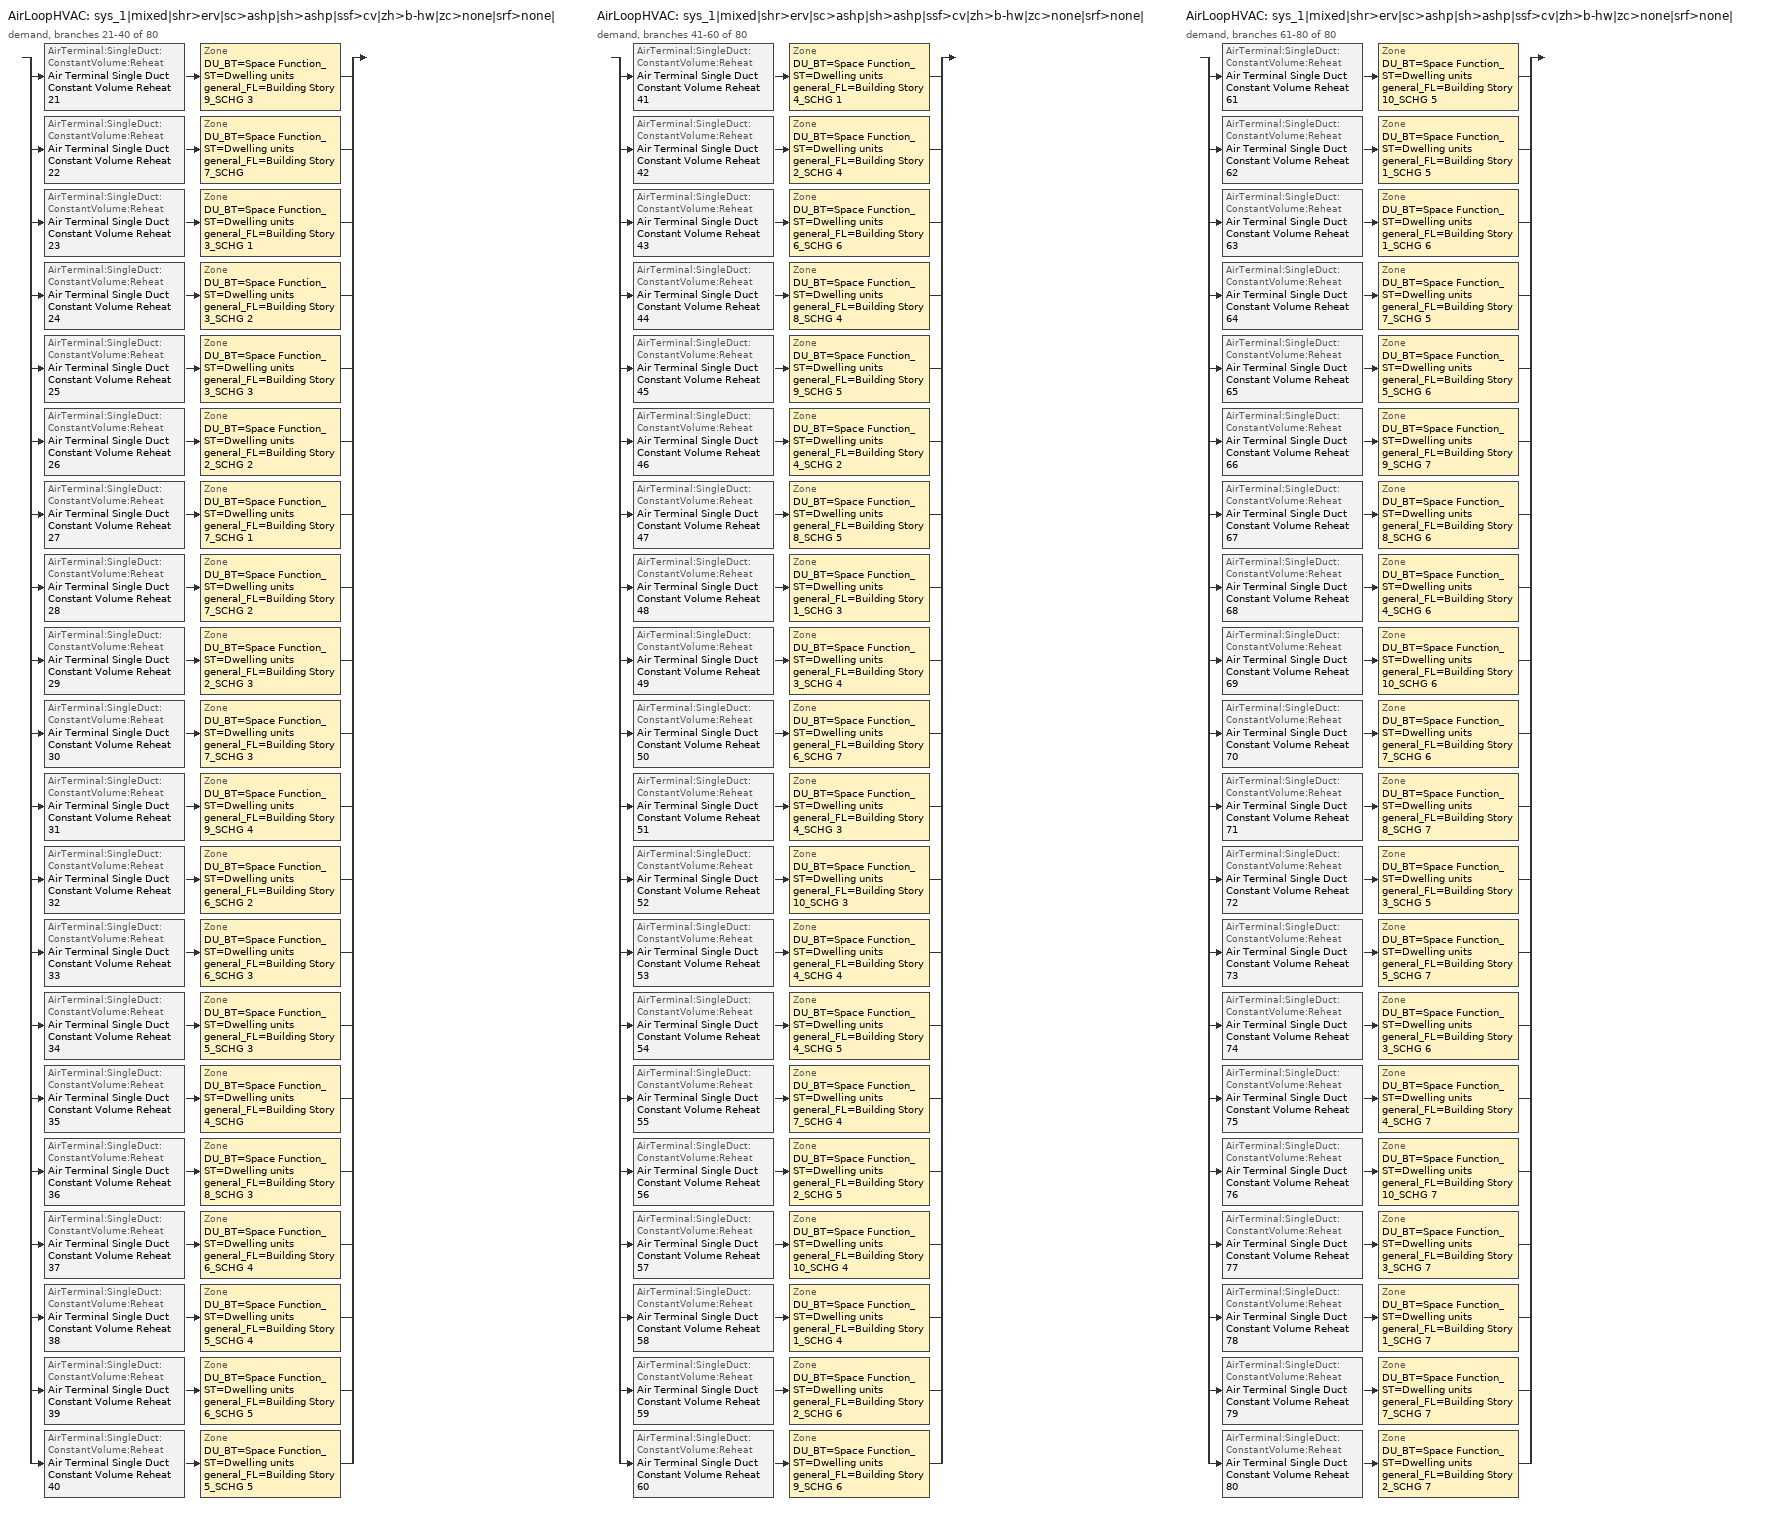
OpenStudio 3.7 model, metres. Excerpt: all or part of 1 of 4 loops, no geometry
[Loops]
AirLoopHVAC 'sys_1|mixed|shr>erv|sc>ashp|sh>ashp|ssf>cv|zh>b-hw|zc>none|srf>none|'
 demand, branches 21-40 of 80: split
  | AirTerminal:SingleDuct:ConstantVolume:Reheat 'Air Terminal Single Duct Constant Volume Reheat 21' > Zone 'DU_BT=Space Function_ST=Dwelling units general_FL=Building Story 9_SCHG 3'
  | AirTerminal:SingleDuct:ConstantVolume:Reheat 'Air Terminal Single Duct Constant Volume Reheat 22' > Zone 'DU_BT=Space Function_ST=Dwelling units general_FL=Building Story 7_SCHG'
  | AirTerminal:SingleDuct:ConstantVolume:Reheat 'Air Terminal Single Duct Constant Volume Reheat 23' > Zone 'DU_BT=Space Function_ST=Dwelling units general_FL=Building Story 3_SCHG 1'
  | AirTerminal:SingleDuct:ConstantVolume:Reheat 'Air Terminal Single Duct Constant Volume Reheat 24' > Zone 'DU_BT=Space Function_ST=Dwelling units general_FL=Building Story 3_SCHG 2'
  | AirTerminal:SingleDuct:ConstantVolume:Reheat 'Air Terminal Single Duct Constant Volume Reheat 25' > Zone 'DU_BT=Space Function_ST=Dwelling units general_FL=Building Story 3_SCHG 3'
  | AirTerminal:SingleDuct:ConstantVolume:Reheat 'Air Terminal Single Duct Constant Volume Reheat 26' > Zone 'DU_BT=Space Function_ST=Dwelling units general_FL=Building Story 2_SCHG 2'
  | AirTerminal:SingleDuct:ConstantVolume:Reheat 'Air Terminal Single Duct Constant Volume Reheat 27' > Zone 'DU_BT=Space Function_ST=Dwelling units general_FL=Building Story 7_SCHG 1'
  | AirTerminal:SingleDuct:ConstantVolume:Reheat 'Air Terminal Single Duct Constant Volume Reheat 28' > Zone 'DU_BT=Space Function_ST=Dwelling units general_FL=Building Story 7_SCHG 2'
  | AirTerminal:SingleDuct:ConstantVolume:Reheat 'Air Terminal Single Duct Constant Volume Reheat 29' > Zone 'DU_BT=Space Function_ST=Dwelling units general_FL=Building Story 2_SCHG 3'
  | AirTerminal:SingleDuct:ConstantVolume:Reheat 'Air Terminal Single Duct Constant Volume Reheat 30' > Zone 'DU_BT=Space Function_ST=Dwelling units general_FL=Building Story 7_SCHG 3'
  | AirTerminal:SingleDuct:ConstantVolume:Reheat 'Air Terminal Single Duct Constant Volume Reheat 31' > Zone 'DU_BT=Space Function_ST=Dwelling units general_FL=Building Story 9_SCHG 4'
  | AirTerminal:SingleDuct:ConstantVolume:Reheat 'Air Terminal Single Duct Constant Volume Reheat 32' > Zone 'DU_BT=Space Function_ST=Dwelling units general_FL=Building Story 6_SCHG 2'
  | AirTerminal:SingleDuct:ConstantVolume:Reheat 'Air Terminal Single Duct Constant Volume Reheat 33' > Zone 'DU_BT=Space Function_ST=Dwelling units general_FL=Building Story 6_SCHG 3'
  | AirTerminal:SingleDuct:ConstantVolume:Reheat 'Air Terminal Single Duct Constant Volume Reheat 34' > Zone 'DU_BT=Space Function_ST=Dwelling units general_FL=Building Story 5_SCHG 3'
  | AirTerminal:SingleDuct:ConstantVolume:Reheat 'Air Terminal Single Duct Constant Volume Reheat 35' > Zone 'DU_BT=Space Function_ST=Dwelling units general_FL=Building Story 4_SCHG'
  | AirTerminal:SingleDuct:ConstantVolume:Reheat 'Air Terminal Single Duct Constant Volume Reheat 36' > Zone 'DU_BT=Space Function_ST=Dwelling units general_FL=Building Story 8_SCHG 3'
  | AirTerminal:SingleDuct:ConstantVolume:Reheat 'Air Terminal Single Duct Constant Volume Reheat 37' > Zone 'DU_BT=Space Function_ST=Dwelling units general_FL=Building Story 6_SCHG 4'
  | AirTerminal:SingleDuct:ConstantVolume:Reheat 'Air Terminal Single Duct Constant Volume Reheat 38' > Zone 'DU_BT=Space Function_ST=Dwelling units general_FL=Building Story 5_SCHG 4'
  | AirTerminal:SingleDuct:ConstantVolume:Reheat 'Air Terminal Single Duct Constant Volume Reheat 39' > Zone 'DU_BT=Space Function_ST=Dwelling units general_FL=Building Story 6_SCHG 5'
  | AirTerminal:SingleDuct:ConstantVolume:Reheat 'Air Terminal Single Duct Constant Volume Reheat 40' > Zone 'DU_BT=Space Function_ST=Dwelling units general_FL=Building Story 5_SCHG 5'
AirLoopHVAC 'sys_1|mixed|shr>erv|sc>ashp|sh>ashp|ssf>cv|zh>b-hw|zc>none|srf>none|'
 demand, branches 41-60 of 80: split
  | AirTerminal:SingleDuct:ConstantVolume:Reheat 'Air Terminal Single Duct Constant Volume Reheat 41' > Zone 'DU_BT=Space Function_ST=Dwelling units general_FL=Building Story 4_SCHG 1'
  | AirTerminal:SingleDuct:ConstantVolume:Reheat 'Air Terminal Single Duct Constant Volume Reheat 42' > Zone 'DU_BT=Space Function_ST=Dwelling units general_FL=Building Story 2_SCHG 4'
  | AirTerminal:SingleDuct:ConstantVolume:Reheat 'Air Terminal Single Duct Constant Volume Reheat 43' > Zone 'DU_BT=Space Function_ST=Dwelling units general_FL=Building Story 6_SCHG 6'
  | AirTerminal:SingleDuct:ConstantVolume:Reheat 'Air Terminal Single Duct Constant Volume Reheat 44' > Zone 'DU_BT=Space Function_ST=Dwelling units general_FL=Building Story 8_SCHG 4'
  | AirTerminal:SingleDuct:ConstantVolume:Reheat 'Air Terminal Single Duct Constant Volume Reheat 45' > Zone 'DU_BT=Space Function_ST=Dwelling units general_FL=Building Story 9_SCHG 5'
  | AirTerminal:SingleDuct:ConstantVolume:Reheat 'Air Terminal Single Duct Constant Volume Reheat 46' > Zone 'DU_BT=Space Function_ST=Dwelling units general_FL=Building Story 4_SCHG 2'
  | AirTerminal:SingleDuct:ConstantVolume:Reheat 'Air Terminal Single Duct Constant Volume Reheat 47' > Zone 'DU_BT=Space Function_ST=Dwelling units general_FL=Building Story 8_SCHG 5'
  | AirTerminal:SingleDuct:ConstantVolume:Reheat 'Air Terminal Single Duct Constant Volume Reheat 48' > Zone 'DU_BT=Space Function_ST=Dwelling units general_FL=Building Story 1_SCHG 3'
  | AirTerminal:SingleDuct:ConstantVolume:Reheat 'Air Terminal Single Duct Constant Volume Reheat 49' > Zone 'DU_BT=Space Function_ST=Dwelling units general_FL=Building Story 3_SCHG 4'
  | AirTerminal:SingleDuct:ConstantVolume:Reheat 'Air Terminal Single Duct Constant Volume Reheat 50' > Zone 'DU_BT=Space Function_ST=Dwelling units general_FL=Building Story 6_SCHG 7'
  | AirTerminal:SingleDuct:ConstantVolume:Reheat 'Air Terminal Single Duct Constant Volume Reheat 51' > Zone 'DU_BT=Space Function_ST=Dwelling units general_FL=Building Story 4_SCHG 3'
  | AirTerminal:SingleDuct:ConstantVolume:Reheat 'Air Terminal Single Duct Constant Volume Reheat 52' > Zone 'DU_BT=Space Function_ST=Dwelling units general_FL=Building Story 10_SCHG 3'
  | AirTerminal:SingleDuct:ConstantVolume:Reheat 'Air Terminal Single Duct Constant Volume Reheat 53' > Zone 'DU_BT=Space Function_ST=Dwelling units general_FL=Building Story 4_SCHG 4'
  | AirTerminal:SingleDuct:ConstantVolume:Reheat 'Air Terminal Single Duct Constant Volume Reheat 54' > Zone 'DU_BT=Space Function_ST=Dwelling units general_FL=Building Story 4_SCHG 5'
  | AirTerminal:SingleDuct:ConstantVolume:Reheat 'Air Terminal Single Duct Constant Volume Reheat 55' > Zone 'DU_BT=Space Function_ST=Dwelling units general_FL=Building Story 7_SCHG 4'
  | AirTerminal:SingleDuct:ConstantVolume:Reheat 'Air Terminal Single Duct Constant Volume Reheat 56' > Zone 'DU_BT=Space Function_ST=Dwelling units general_FL=Building Story 2_SCHG 5'
  | AirTerminal:SingleDuct:ConstantVolume:Reheat 'Air Terminal Single Duct Constant Volume Reheat 57' > Zone 'DU_BT=Space Function_ST=Dwelling units general_FL=Building Story 10_SCHG 4'
  | AirTerminal:SingleDuct:ConstantVolume:Reheat 'Air Terminal Single Duct Constant Volume Reheat 58' > Zone 'DU_BT=Space Function_ST=Dwelling units general_FL=Building Story 1_SCHG 4'
  | AirTerminal:SingleDuct:ConstantVolume:Reheat 'Air Terminal Single Duct Constant Volume Reheat 59' > Zone 'DU_BT=Space Function_ST=Dwelling units general_FL=Building Story 2_SCHG 6'
  | AirTerminal:SingleDuct:ConstantVolume:Reheat 'Air Terminal Single Duct Constant Volume Reheat 60' > Zone 'DU_BT=Space Function_ST=Dwelling units general_FL=Building Story 9_SCHG 6'
AirLoopHVAC 'sys_1|mixed|shr>erv|sc>ashp|sh>ashp|ssf>cv|zh>b-hw|zc>none|srf>none|'
 demand, branches 61-80 of 80: split
  | AirTerminal:SingleDuct:ConstantVolume:Reheat 'Air Terminal Single Duct Constant Volume Reheat 61' > Zone 'DU_BT=Space Function_ST=Dwelling units general_FL=Building Story 10_SCHG 5'
  | AirTerminal:SingleDuct:ConstantVolume:Reheat 'Air Terminal Single Duct Constant Volume Reheat 62' > Zone 'DU_BT=Space Function_ST=Dwelling units general_FL=Building Story 1_SCHG 5'
  | AirTerminal:SingleDuct:ConstantVolume:Reheat 'Air Terminal Single Duct Constant Volume Reheat 63' > Zone 'DU_BT=Space Function_ST=Dwelling units general_FL=Building Story 1_SCHG 6'
  | AirTerminal:SingleDuct:ConstantVolume:Reheat 'Air Terminal Single Duct Constant Volume Reheat 64' > Zone 'DU_BT=Space Function_ST=Dwelling units general_FL=Building Story 7_SCHG 5'
  | AirTerminal:SingleDuct:ConstantVolume:Reheat 'Air Terminal Single Duct Constant Volume Reheat 65' > Zone 'DU_BT=Space Function_ST=Dwelling units general_FL=Building Story 5_SCHG 6'
  | AirTerminal:SingleDuct:ConstantVolume:Reheat 'Air Terminal Single Duct Constant Volume Reheat 66' > Zone 'DU_BT=Space Function_ST=Dwelling units general_FL=Building Story 9_SCHG 7'
  | AirTerminal:SingleDuct:ConstantVolume:Reheat 'Air Terminal Single Duct Constant Volume Reheat 67' > Zone 'DU_BT=Space Function_ST=Dwelling units general_FL=Building Story 8_SCHG 6'
  | AirTerminal:SingleDuct:ConstantVolume:Reheat 'Air Terminal Single Duct Constant Volume Reheat 68' > Zone 'DU_BT=Space Function_ST=Dwelling units general_FL=Building Story 4_SCHG 6'
  | AirTerminal:SingleDuct:ConstantVolume:Reheat 'Air Terminal Single Duct Constant Volume Reheat 69' > Zone 'DU_BT=Space Function_ST=Dwelling units general_FL=Building Story 10_SCHG 6'
  | AirTerminal:SingleDuct:ConstantVolume:Reheat 'Air Terminal Single Duct Constant Volume Reheat 70' > Zone 'DU_BT=Space Function_ST=Dwelling units general_FL=Building Story 7_SCHG 6'
  | AirTerminal:SingleDuct:ConstantVolume:Reheat 'Air Terminal Single Duct Constant Volume Reheat 71' > Zone 'DU_BT=Space Function_ST=Dwelling units general_FL=Building Story 8_SCHG 7'
  | AirTerminal:SingleDuct:ConstantVolume:Reheat 'Air Terminal Single Duct Constant Volume Reheat 72' > Zone 'DU_BT=Space Function_ST=Dwelling units general_FL=Building Story 3_SCHG 5'
  | AirTerminal:SingleDuct:ConstantVolume:Reheat 'Air Terminal Single Duct Constant Volume Reheat 73' > Zone 'DU_BT=Space Function_ST=Dwelling units general_FL=Building Story 5_SCHG 7'
  | AirTerminal:SingleDuct:ConstantVolume:Reheat 'Air Terminal Single Duct Constant Volume Reheat 74' > Zone 'DU_BT=Space Function_ST=Dwelling units general_FL=Building Story 3_SCHG 6'
  | AirTerminal:SingleDuct:ConstantVolume:Reheat 'Air Terminal Single Duct Constant Volume Reheat 75' > Zone 'DU_BT=Space Function_ST=Dwelling units general_FL=Building Story 4_SCHG 7'
  | AirTerminal:SingleDuct:ConstantVolume:Reheat 'Air Terminal Single Duct Constant Volume Reheat 76' > Zone 'DU_BT=Space Function_ST=Dwelling units general_FL=Building Story 10_SCHG 7'
  | AirTerminal:SingleDuct:ConstantVolume:Reheat 'Air Terminal Single Duct Constant Volume Reheat 77' > Zone 'DU_BT=Space Function_ST=Dwelling units general_FL=Building Story 3_SCHG 7'
  | AirTerminal:SingleDuct:ConstantVolume:Reheat 'Air Terminal Single Duct Constant Volume Reheat 78' > Zone 'DU_BT=Space Function_ST=Dwelling units general_FL=Building Story 1_SCHG 7'
  | AirTerminal:SingleDuct:ConstantVolume:Reheat 'Air Terminal Single Duct Constant Volume Reheat 79' > Zone 'DU_BT=Space Function_ST=Dwelling units general_FL=Building Story 7_SCHG 7'
  | AirTerminal:SingleDuct:ConstantVolume:Reheat 'Air Terminal Single Duct Constant Volume Reheat 80' > Zone 'DU_BT=Space Function_ST=Dwelling units general_FL=Building Story 2_SCHG 7'
[Sizing:Zone] Zone Cooling Design Supply Air Temperature Input Method=TemperatureDifference; Zone Cooling Design Supply Air Temperature {C}=14; Zone Cooling Design Supply Air Temperature Difference {deltaC}=11; Zone Heating Design Supply Air Temperature Input Method=TemperatureDifference; Zone Heating Design Supply Air Temperature {C}=40; Zone Heating Design Supply Air Temperature Difference {deltaC}=21; Zone Cooling Design Supply Air Humidity Ratio {kg-H2O/kg-air}=0.0085; Zone Heating Design Supply Air Humidity Ratio {kg-H2O/kg-air}=0.008; Zone Heating Sizing Factor=1.3; Zone Cooling Sizing Factor=1; Cooling Design Air Flow Method=DesignDay; Heating Design Air Flow Method=DesignDay; Account for Dedicated Outdoor Air System=No; Dedicated Outdoor Air System Control Strategy=NeutralSupplyAir; Dedicated Outdoor Air Low Setpoint Temperature for Design {C}=autosize; Dedicated Outdoor Air High Setpoint Temperature for Design {C}=autosize; Zone Load Sizing Method=Sensible Load Only No Latent Load; Zone Latent Cooling Design Supply Air Humidity Ratio Input Method=HumidityRatioDifference; Zone Cooling Design Supply Air Humidity Ratio Difference {kgWater/kgDryAir}=0.005; Zone Latent Heating Design Supply Air Humidity Ratio Input Method=HumidityRatioDifference; Zone Humidification Design Supply Air Humidity Ratio Difference {kgWater/kgDryAir}=0.005
DU_BT=Space Function_ST=Dwelling units general_FL=Building Story 9_SCHG 3; DU_BT=Space Function_ST=Dwelling units general_FL=Building Story 7_SCHG; DU_BT=Space Function_ST=Dwelling units general_FL=Building Story 3_SCHG 1; DU_BT=Space Function_ST=Dwelling units general_FL=Building Story 3_SCHG 2; DU_BT=Space Function_ST=Dwelling units general_FL=Building Story 3_SCHG 3; DU_BT=Space Function_ST=Dwelling units general_FL=Building Story 2_SCHG 2; DU_BT=Space Function_ST=Dwelling units general_FL=Building Story 7_SCHG 1; DU_BT=Space Function_ST=Dwelling units general_FL=Building Story 7_SCHG 2; DU_BT=Space Function_ST=Dwelling units general_FL=Building Story 2_SCHG 3; DU_BT=Space Function_ST=Dwelling units general_FL=Building Story 7_SCHG 3; DU_BT=Space Function_ST=Dwelling units general_FL=Building Story 9_SCHG 4; DU_BT=Space Function_ST=Dwelling units general_FL=Building Story 6_SCHG 2; DU_BT=Space Function_ST=Dwelling units general_FL=Building Story 6_SCHG 3; DU_BT=Space Function_ST=Dwelling units general_FL=Building Story 5_SCHG 3; DU_BT=Space Function_ST=Dwelling units general_FL=Building Story 4_SCHG; DU_BT=Space Function_ST=Dwelling units general_FL=Building Story 8_SCHG 3; DU_BT=Space Function_ST=Dwelling units general_FL=Building Story 6_SCHG 4; DU_BT=Space Function_ST=Dwelling units general_FL=Building Story 5_SCHG 4; DU_BT=Space Function_ST=Dwelling units general_FL=Building Story 6_SCHG 5; DU_BT=Space Function_ST=Dwelling units general_FL=Building Story 5_SCHG 5; DU_BT=Space Function_ST=Dwelling units general_FL=Building Story 4_SCHG 1; DU_BT=Space Function_ST=Dwelling units general_FL=Building Story 2_SCHG 4; DU_BT=Space Function_ST=Dwelling units general_FL=Building Story 6_SCHG 6; DU_BT=Space Function_ST=Dwelling units general_FL=Building Story 8_SCHG 4; DU_BT=Space Function_ST=Dwelling units general_FL=Building Story 9_SCHG 5; DU_BT=Space Function_ST=Dwelling units general_FL=Building Story 4_SCHG 2; DU_BT=Space Function_ST=Dwelling units general_FL=Building Story 8_SCHG 5; DU_BT=Space Function_ST=Dwelling units general_FL=Building Story 1_SCHG 3; DU_BT=Space Function_ST=Dwelling units general_FL=Building Story 3_SCHG 4; DU_BT=Space Function_ST=Dwelling units general_FL=Building Story 6_SCHG 7; DU_BT=Space Function_ST=Dwelling units general_FL=Building Story 4_SCHG 3; DU_BT=Space Function_ST=Dwelling units general_FL=Building Story 10_SCHG 3; DU_BT=Space Function_ST=Dwelling units general_FL=Building Story 4_SCHG 4; DU_BT=Space Function_ST=Dwelling units general_FL=Building Story 4_SCHG 5; DU_BT=Space Function_ST=Dwelling units general_FL=Building Story 7_SCHG 4; DU_BT=Space Function_ST=Dwelling units general_FL=Building Story 2_SCHG 5; DU_BT=Space Function_ST=Dwelling units general_FL=Building Story 10_SCHG 4; DU_BT=Space Function_ST=Dwelling units general_FL=Building Story 1_SCHG 4; DU_BT=Space Function_ST=Dwelling units general_FL=Building Story 2_SCHG 6; DU_BT=Space Function_ST=Dwelling units general_FL=Building Story 9_SCHG 6; DU_BT=Space Function_ST=Dwelling units general_FL=Building Story 10_SCHG 5; DU_BT=Space Function_ST=Dwelling units general_FL=Building Story 1_SCHG 5; DU_BT=Space Function_ST=Dwelling units general_FL=Building Story 1_SCHG 6; DU_BT=Space Function_ST=Dwelling units general_FL=Building Story 7_SCHG 5; DU_BT=Space Function_ST=Dwelling units general_FL=Building Story 5_SCHG 6; DU_BT=Space Function_ST=Dwelling units general_FL=Building Story 9_SCHG 7; DU_BT=Space Function_ST=Dwelling units general_FL=Building Story 8_SCHG 6; DU_BT=Space Function_ST=Dwelling units general_FL=Building Story 4_SCHG 6; DU_BT=Space Function_ST=Dwelling units general_FL=Building Story 10_SCHG 6; DU_BT=Space Function_ST=Dwelling units general_FL=Building Story 7_SCHG 6; DU_BT=Space Function_ST=Dwelling units general_FL=Building Story 8_SCHG 7; DU_BT=Space Function_ST=Dwelling units general_FL=Building Story 3_SCHG 5; DU_BT=Space Function_ST=Dwelling units general_FL=Building Story 5_SCHG 7; DU_BT=Space Function_ST=Dwelling units general_FL=Building Story 3_SCHG 6; DU_BT=Space Function_ST=Dwelling units general_FL=Building Story 4_SCHG 7; DU_BT=Space Function_ST=Dwelling units general_FL=Building Story 10_SCHG 7; DU_BT=Space Function_ST=Dwelling units general_FL=Building Story 3_SCHG 7; DU_BT=Space Function_ST=Dwelling units general_FL=Building Story 1_SCHG 7; DU_BT=Space Function_ST=Dwelling units general_FL=Building Story 7_SCHG 7; DU_BT=Space Function_ST=Dwelling units general_FL=Building Story 2_SCHG 7
[Zone equipment]
DU_BT=Space Function_ST=Dwelling units general_FL=Building Story 9_SCHG 3: Zone HVAC Baseboard Convective Water 21, Air Terminal Single Duct Constant Volume Reheat 21
DU_BT=Space Function_ST=Dwelling units general_FL=Building Story 7_SCHG: Zone HVAC Baseboard Convective Water 22, Air Terminal Single Duct Constant Volume Reheat 22
DU_BT=Space Function_ST=Dwelling units general_FL=Building Story 3_SCHG 1: Zone HVAC Baseboard Convective Water 23, Air Terminal Single Duct Constant Volume Reheat 23
DU_BT=Space Function_ST=Dwelling units general_FL=Building Story 3_SCHG 2: Zone HVAC Baseboard Convective Water 24, Air Terminal Single Duct Constant Volume Reheat 24
DU_BT=Space Function_ST=Dwelling units general_FL=Building Story 3_SCHG 3: Zone HVAC Baseboard Convective Water 25, Air Terminal Single Duct Constant Volume Reheat 25
DU_BT=Space Function_ST=Dwelling units general_FL=Building Story 2_SCHG 2: Zone HVAC Baseboard Convective Water 26, Air Terminal Single Duct Constant Volume Reheat 26
DU_BT=Space Function_ST=Dwelling units general_FL=Building Story 7_SCHG 1: Zone HVAC Baseboard Convective Water 27, Air Terminal Single Duct Constant Volume Reheat 27
DU_BT=Space Function_ST=Dwelling units general_FL=Building Story 7_SCHG 2: Zone HVAC Baseboard Convective Water 28, Air Terminal Single Duct Constant Volume Reheat 28
DU_BT=Space Function_ST=Dwelling units general_FL=Building Story 2_SCHG 3: Zone HVAC Baseboard Convective Water 29, Air Terminal Single Duct Constant Volume Reheat 29
DU_BT=Space Function_ST=Dwelling units general_FL=Building Story 7_SCHG 3: Zone HVAC Baseboard Convective Water 30, Air Terminal Single Duct Constant Volume Reheat 30
DU_BT=Space Function_ST=Dwelling units general_FL=Building Story 9_SCHG 4: Zone HVAC Baseboard Convective Water 31, Air Terminal Single Duct Constant Volume Reheat 31
DU_BT=Space Function_ST=Dwelling units general_FL=Building Story 6_SCHG 2: Zone HVAC Baseboard Convective Water 32, Air Terminal Single Duct Constant Volume Reheat 32
DU_BT=Space Function_ST=Dwelling units general_FL=Building Story 6_SCHG 3: Zone HVAC Baseboard Convective Water 33, Air Terminal Single Duct Constant Volume Reheat 33
DU_BT=Space Function_ST=Dwelling units general_FL=Building Story 5_SCHG 3: Zone HVAC Baseboard Convective Water 34, Air Terminal Single Duct Constant Volume Reheat 34
DU_BT=Space Function_ST=Dwelling units general_FL=Building Story 4_SCHG: Zone HVAC Baseboard Convective Water 35, Air Terminal Single Duct Constant Volume Reheat 35
DU_BT=Space Function_ST=Dwelling units general_FL=Building Story 8_SCHG 3: Zone HVAC Baseboard Convective Water 36, Air Terminal Single Duct Constant Volume Reheat 36
DU_BT=Space Function_ST=Dwelling units general_FL=Building Story 6_SCHG 4: Zone HVAC Baseboard Convective Water 37, Air Terminal Single Duct Constant Volume Reheat 37
DU_BT=Space Function_ST=Dwelling units general_FL=Building Story 5_SCHG 4: Zone HVAC Baseboard Convective Water 38, Air Terminal Single Duct Constant Volume Reheat 38
DU_BT=Space Function_ST=Dwelling units general_FL=Building Story 6_SCHG 5: Zone HVAC Baseboard Convective Water 39, Air Terminal Single Duct Constant Volume Reheat 39
DU_BT=Space Function_ST=Dwelling units general_FL=Building Story 5_SCHG 5: Zone HVAC Baseboard Convective Water 40, Air Terminal Single Duct Constant Volume Reheat 40
DU_BT=Space Function_ST=Dwelling units general_FL=Building Story 4_SCHG 1: Zone HVAC Baseboard Convective Water 41, Air Terminal Single Duct Constant Volume Reheat 41
DU_BT=Space Function_ST=Dwelling units general_FL=Building Story 2_SCHG 4: Zone HVAC Baseboard Convective Water 42, Air Terminal Single Duct Constant Volume Reheat 42
DU_BT=Space Function_ST=Dwelling units general_FL=Building Story 6_SCHG 6: Zone HVAC Baseboard Convective Water 43, Air Terminal Single Duct Constant Volume Reheat 43
DU_BT=Space Function_ST=Dwelling units general_FL=Building Story 8_SCHG 4: Zone HVAC Baseboard Convective Water 44, Air Terminal Single Duct Constant Volume Reheat 44
DU_BT=Space Function_ST=Dwelling units general_FL=Building Story 9_SCHG 5: Zone HVAC Baseboard Convective Water 45, Air Terminal Single Duct Constant Volume Reheat 45
DU_BT=Space Function_ST=Dwelling units general_FL=Building Story 4_SCHG 2: Zone HVAC Baseboard Convective Water 46, Air Terminal Single Duct Constant Volume Reheat 46
DU_BT=Space Function_ST=Dwelling units general_FL=Building Story 8_SCHG 5: Zone HVAC Baseboard Convective Water 47, Air Terminal Single Duct Constant Volume Reheat 47
DU_BT=Space Function_ST=Dwelling units general_FL=Building Story 1_SCHG 3: Zone HVAC Baseboard Convective Water 48, Air Terminal Single Duct Constant Volume Reheat 48
DU_BT=Space Function_ST=Dwelling units general_FL=Building Story 3_SCHG 4: Zone HVAC Baseboard Convective Water 49, Air Terminal Single Duct Constant Volume Reheat 49
DU_BT=Space Function_ST=Dwelling units general_FL=Building Story 6_SCHG 7: Zone HVAC Baseboard Convective Water 50, Air Terminal Single Duct Constant Volume Reheat 50
DU_BT=Space Function_ST=Dwelling units general_FL=Building Story 4_SCHG 3: Zone HVAC Baseboard Convective Water 51, Air Terminal Single Duct Constant Volume Reheat 51
DU_BT=Space Function_ST=Dwelling units general_FL=Building Story 10_SCHG 3: Zone HVAC Baseboard Convective Water 52, Air Terminal Single Duct Constant Volume Reheat 52
DU_BT=Space Function_ST=Dwelling units general_FL=Building Story 4_SCHG 4: Zone HVAC Baseboard Convective Water 53, Air Terminal Single Duct Constant Volume Reheat 53
DU_BT=Space Function_ST=Dwelling units general_FL=Building Story 4_SCHG 5: Zone HVAC Baseboard Convective Water 54, Air Terminal Single Duct Constant Volume Reheat 54
DU_BT=Space Function_ST=Dwelling units general_FL=Building Story 7_SCHG 4: Zone HVAC Baseboard Convective Water 55, Air Terminal Single Duct Constant Volume Reheat 55
DU_BT=Space Function_ST=Dwelling units general_FL=Building Story 2_SCHG 5: Zone HVAC Baseboard Convective Water 56, Air Terminal Single Duct Constant Volume Reheat 56
DU_BT=Space Function_ST=Dwelling units general_FL=Building Story 10_SCHG 4: Zone HVAC Baseboard Convective Water 57, Air Terminal Single Duct Constant Volume Reheat 57
DU_BT=Space Function_ST=Dwelling units general_FL=Building Story 1_SCHG 4: Zone HVAC Baseboard Convective Water 58, Air Terminal Single Duct Constant Volume Reheat 58
DU_BT=Space Function_ST=Dwelling units general_FL=Building Story 2_SCHG 6: Zone HVAC Baseboard Convective Water 59, Air Terminal Single Duct Constant Volume Reheat 59
DU_BT=Space Function_ST=Dwelling units general_FL=Building Story 9_SCHG 6: Zone HVAC Baseboard Convective Water 60, Air Terminal Single Duct Constant Volume Reheat 60
DU_BT=Space Function_ST=Dwelling units general_FL=Building Story 10_SCHG 5: Zone HVAC Baseboard Convective Water 61, Air Terminal Single Duct Constant Volume Reheat 61
DU_BT=Space Function_ST=Dwelling units general_FL=Building Story 1_SCHG 5: Zone HVAC Baseboard Convective Water 62, Air Terminal Single Duct Constant Volume Reheat 62
DU_BT=Space Function_ST=Dwelling units general_FL=Building Story 1_SCHG 6: Zone HVAC Baseboard Convective Water 63, Air Terminal Single Duct Constant Volume Reheat 63
DU_BT=Space Function_ST=Dwelling units general_FL=Building Story 7_SCHG 5: Zone HVAC Baseboard Convective Water 64, Air Terminal Single Duct Constant Volume Reheat 64
DU_BT=Space Function_ST=Dwelling units general_FL=Building Story 5_SCHG 6: Zone HVAC Baseboard Convective Water 65, Air Terminal Single Duct Constant Volume Reheat 65
DU_BT=Space Function_ST=Dwelling units general_FL=Building Story 9_SCHG 7: Zone HVAC Baseboard Convective Water 66, Air Terminal Single Duct Constant Volume Reheat 66
DU_BT=Space Function_ST=Dwelling units general_FL=Building Story 8_SCHG 6: Zone HVAC Baseboard Convective Water 67, Air Terminal Single Duct Constant Volume Reheat 67
DU_BT=Space Function_ST=Dwelling units general_FL=Building Story 4_SCHG 6: Zone HVAC Baseboard Convective Water 68, Air Terminal Single Duct Constant Volume Reheat 68
DU_BT=Space Function_ST=Dwelling units general_FL=Building Story 10_SCHG 6: Zone HVAC Baseboard Convective Water 69, Air Terminal Single Duct Constant Volume Reheat 69
DU_BT=Space Function_ST=Dwelling units general_FL=Building Story 7_SCHG 6: Zone HVAC Baseboard Convective Water 70, Air Terminal Single Duct Constant Volume Reheat 70
DU_BT=Space Function_ST=Dwelling units general_FL=Building Story 8_SCHG 7: Zone HVAC Baseboard Convective Water 71, Air Terminal Single Duct Constant Volume Reheat 71
DU_BT=Space Function_ST=Dwelling units general_FL=Building Story 3_SCHG 5: Zone HVAC Baseboard Convective Water 72, Air Terminal Single Duct Constant Volume Reheat 72
DU_BT=Space Function_ST=Dwelling units general_FL=Building Story 5_SCHG 7: Zone HVAC Baseboard Convective Water 73, Air Terminal Single Duct Constant Volume Reheat 73
DU_BT=Space Function_ST=Dwelling units general_FL=Building Story 3_SCHG 6: Zone HVAC Baseboard Convective Water 74, Air Terminal Single Duct Constant Volume Reheat 74
DU_BT=Space Function_ST=Dwelling units general_FL=Building Story 4_SCHG 7: Zone HVAC Baseboard Convective Water 75, Air Terminal Single Duct Constant Volume Reheat 75
DU_BT=Space Function_ST=Dwelling units general_FL=Building Story 10_SCHG 7: Zone HVAC Baseboard Convective Water 76, Air Terminal Single Duct Constant Volume Reheat 76
DU_BT=Space Function_ST=Dwelling units general_FL=Building Story 3_SCHG 7: Zone HVAC Baseboard Convective Water 77, Air Terminal Single Duct Constant Volume Reheat 77
DU_BT=Space Function_ST=Dwelling units general_FL=Building Story 1_SCHG 7: Zone HVAC Baseboard Convective Water 78, Air Terminal Single Duct Constant Volume Reheat 78
DU_BT=Space Function_ST=Dwelling units general_FL=Building Story 7_SCHG 7: Zone HVAC Baseboard Convective Water 79, Air Terminal Single Duct Constant Volume Reheat 79
DU_BT=Space Function_ST=Dwelling units general_FL=Building Story 2_SCHG 7: Zone HVAC Baseboard Convective Water 80, Air Terminal Single Duct Constant Volume Reheat 80
[Coil:Heating:Gas] Availability Schedule=Always On Discrete; Gas Burner Efficiency=0.95; Nominal Capacity {W}=AutoSize; On Cycle Parasitic Electric Load {W}=0; Part Load Fraction Correlation Curve=FURNACE-EFFPLR-NECB2011; Off Cycle Parasitic Gas Load {W}=0
Coil Heating Gas 21; Coil Heating Gas 22; Coil Heating Gas 23; Coil Heating Gas 24; Coil Heating Gas 25; Coil Heating Gas 26; Coil Heating Gas 27; Coil Heating Gas 28; Coil Heating Gas 29; Coil Heating Gas 30; Coil Heating Gas 31; Coil Heating Gas 32; Coil Heating Gas 33; Coil Heating Gas 34; Coil Heating Gas 35; Coil Heating Gas 36; Coil Heating Gas 37; Coil Heating Gas 38; Coil Heating Gas 39; Coil Heating Gas 40; Coil Heating Gas 41; Coil Heating Gas 42; Coil Heating Gas 43; Coil Heating Gas 44; Coil Heating Gas 45; Coil Heating Gas 46; Coil Heating Gas 47; Coil Heating Gas 48; Coil Heating Gas 49; Coil Heating Gas 50; Coil Heating Gas 51; Coil Heating Gas 52; Coil Heating Gas 53; Coil Heating Gas 54; Coil Heating Gas 55; Coil Heating Gas 56; Coil Heating Gas 57; Coil Heating Gas 58; Coil Heating Gas 59; Coil Heating Gas 60; Coil Heating Gas 61; Coil Heating Gas 62; Coil Heating Gas 63; Coil Heating Gas 64; Coil Heating Gas 65; Coil Heating Gas 66; Coil Heating Gas 67; Coil Heating Gas 68; Coil Heating Gas 69; Coil Heating Gas 70; Coil Heating Gas 71; Coil Heating Gas 72; Coil Heating Gas 73; Coil Heating Gas 74; Coil Heating Gas 75; Coil Heating Gas 76; Coil Heating Gas 77; Coil Heating Gas 78; Coil Heating Gas 79; Coil Heating Gas 80
[AirTerminal:SingleDuct:ConstantVolume:Reheat] Availability Schedule=Always On Discrete; Maximum Air Flow Rate {m3/s}=autosize; Maximum Hot Water or Steam Flow Rate {m3/s}=autosize; Minimum Hot Water or Steam Flow Rate {m3/s}=0; Convergence Tolerance=0.001; Maximum Reheat Air Temperature {C}=35
Name | Reheat Coil
Air Terminal Single Duct Constant Volume Reheat 21 | Coil Heating Gas 21
Air Terminal Single Duct Constant Volume Reheat 22 | Coil Heating Gas 22
Air Terminal Single Duct Constant Volume Reheat 23 | Coil Heating Gas 23
Air Terminal Single Duct Constant Volume Reheat 24 | Coil Heating Gas 24
Air Terminal Single Duct Constant Volume Reheat 25 | Coil Heating Gas 25
Air Terminal Single Duct Constant Volume Reheat 26 | Coil Heating Gas 26
Air Terminal Single Duct Constant Volume Reheat 27 | Coil Heating Gas 27
Air Terminal Single Duct Constant Volume Reheat 28 | Coil Heating Gas 28
Air Terminal Single Duct Constant Volume Reheat 29 | Coil Heating Gas 29
Air Terminal Single Duct Constant Volume Reheat 30 | Coil Heating Gas 30
Air Terminal Single Duct Constant Volume Reheat 31 | Coil Heating Gas 31
Air Terminal Single Duct Constant Volume Reheat 32 | Coil Heating Gas 32
Air Terminal Single Duct Constant Volume Reheat 33 | Coil Heating Gas 33
Air Terminal Single Duct Constant Volume Reheat 34 | Coil Heating Gas 34
Air Terminal Single Duct Constant Volume Reheat 35 | Coil Heating Gas 35
Air Terminal Single Duct Constant Volume Reheat 36 | Coil Heating Gas 36
Air Terminal Single Duct Constant Volume Reheat 37 | Coil Heating Gas 37
Air Terminal Single Duct Constant Volume Reheat 38 | Coil Heating Gas 38
Air Terminal Single Duct Constant Volume Reheat 39 | Coil Heating Gas 39
Air Terminal Single Duct Constant Volume Reheat 40 | Coil Heating Gas 40
Air Terminal Single Duct Constant Volume Reheat 41 | Coil Heating Gas 41
Air Terminal Single Duct Constant Volume Reheat 42 | Coil Heating Gas 42
Air Terminal Single Duct Constant Volume Reheat 43 | Coil Heating Gas 43
Air Terminal Single Duct Constant Volume Reheat 44 | Coil Heating Gas 44
Air Terminal Single Duct Constant Volume Reheat 45 | Coil Heating Gas 45
Air Terminal Single Duct Constant Volume Reheat 46 | Coil Heating Gas 46
Air Terminal Single Duct Constant Volume Reheat 47 | Coil Heating Gas 47
Air Terminal Single Duct Constant Volume Reheat 48 | Coil Heating Gas 48
Air Terminal Single Duct Constant Volume Reheat 49 | Coil Heating Gas 49
Air Terminal Single Duct Constant Volume Reheat 50 | Coil Heating Gas 50
Air Terminal Single Duct Constant Volume Reheat 51 | Coil Heating Gas 51
Air Terminal Single Duct Constant Volume Reheat 52 | Coil Heating Gas 52
Air Terminal Single Duct Constant Volume Reheat 53 | Coil Heating Gas 53
Air Terminal Single Duct Constant Volume Reheat 54 | Coil Heating Gas 54
Air Terminal Single Duct Constant Volume Reheat 55 | Coil Heating Gas 55
Air Terminal Single Duct Constant Volume Reheat 56 | Coil Heating Gas 56
Air Terminal Single Duct Constant Volume Reheat 57 | Coil Heating Gas 57
Air Terminal Single Duct Constant Volume Reheat 58 | Coil Heating Gas 58
Air Terminal Single Duct Constant Volume Reheat 59 | Coil Heating Gas 59
Air Terminal Single Duct Constant Volume Reheat 60 | Coil Heating Gas 60
Air Terminal Single Duct Constant Volume Reheat 61 | Coil Heating Gas 61
Air Terminal Single Duct Constant Volume Reheat 62 | Coil Heating Gas 62
Air Terminal Single Duct Constant Volume Reheat 63 | Coil Heating Gas 63
Air Terminal Single Duct Constant Volume Reheat 64 | Coil Heating Gas 64
Air Terminal Single Duct Constant Volume Reheat 65 | Coil Heating Gas 65
Air Terminal Single Duct Constant Volume Reheat 66 | Coil Heating Gas 66
Air Terminal Single Duct Constant Volume Reheat 67 | Coil Heating Gas 67
Air Terminal Single Duct Constant Volume Reheat 68 | Coil Heating Gas 68
Air Terminal Single Duct Constant Volume Reheat 69 | Coil Heating Gas 69
Air Terminal Single Duct Constant Volume Reheat 70 | Coil Heating Gas 70
Air Terminal Single Duct Constant Volume Reheat 71 | Coil Heating Gas 71
Air Terminal Single Duct Constant Volume Reheat 72 | Coil Heating Gas 72
Air Terminal Single Duct Constant Volume Reheat 73 | Coil Heating Gas 73
Air Terminal Single Duct Constant Volume Reheat 74 | Coil Heating Gas 74
Air Terminal Single Duct Constant Volume Reheat 75 | Coil Heating Gas 75
Air Terminal Single Duct Constant Volume Reheat 76 | Coil Heating Gas 76
Air Terminal Single Duct Constant Volume Reheat 77 | Coil Heating Gas 77
Air Terminal Single Duct Constant Volume Reheat 78 | Coil Heating Gas 78
Air Terminal Single Duct Constant Volume Reheat 79 | Coil Heating Gas 79
Air Terminal Single Duct Constant Volume Reheat 80 | Coil Heating Gas 80
[Schedule:Constant]
Always On Discrete: Value=1
[Curve:Cubic]
FURNACE-EFFPLR-NECB2011: Coefficient1 Constant=0.722; Coefficient2 x=0.8211; Coefficient3 x**2=-1.0396; Coefficient4 x**3=0.5; Minimum Value of x=0; Maximum Value of x=1
